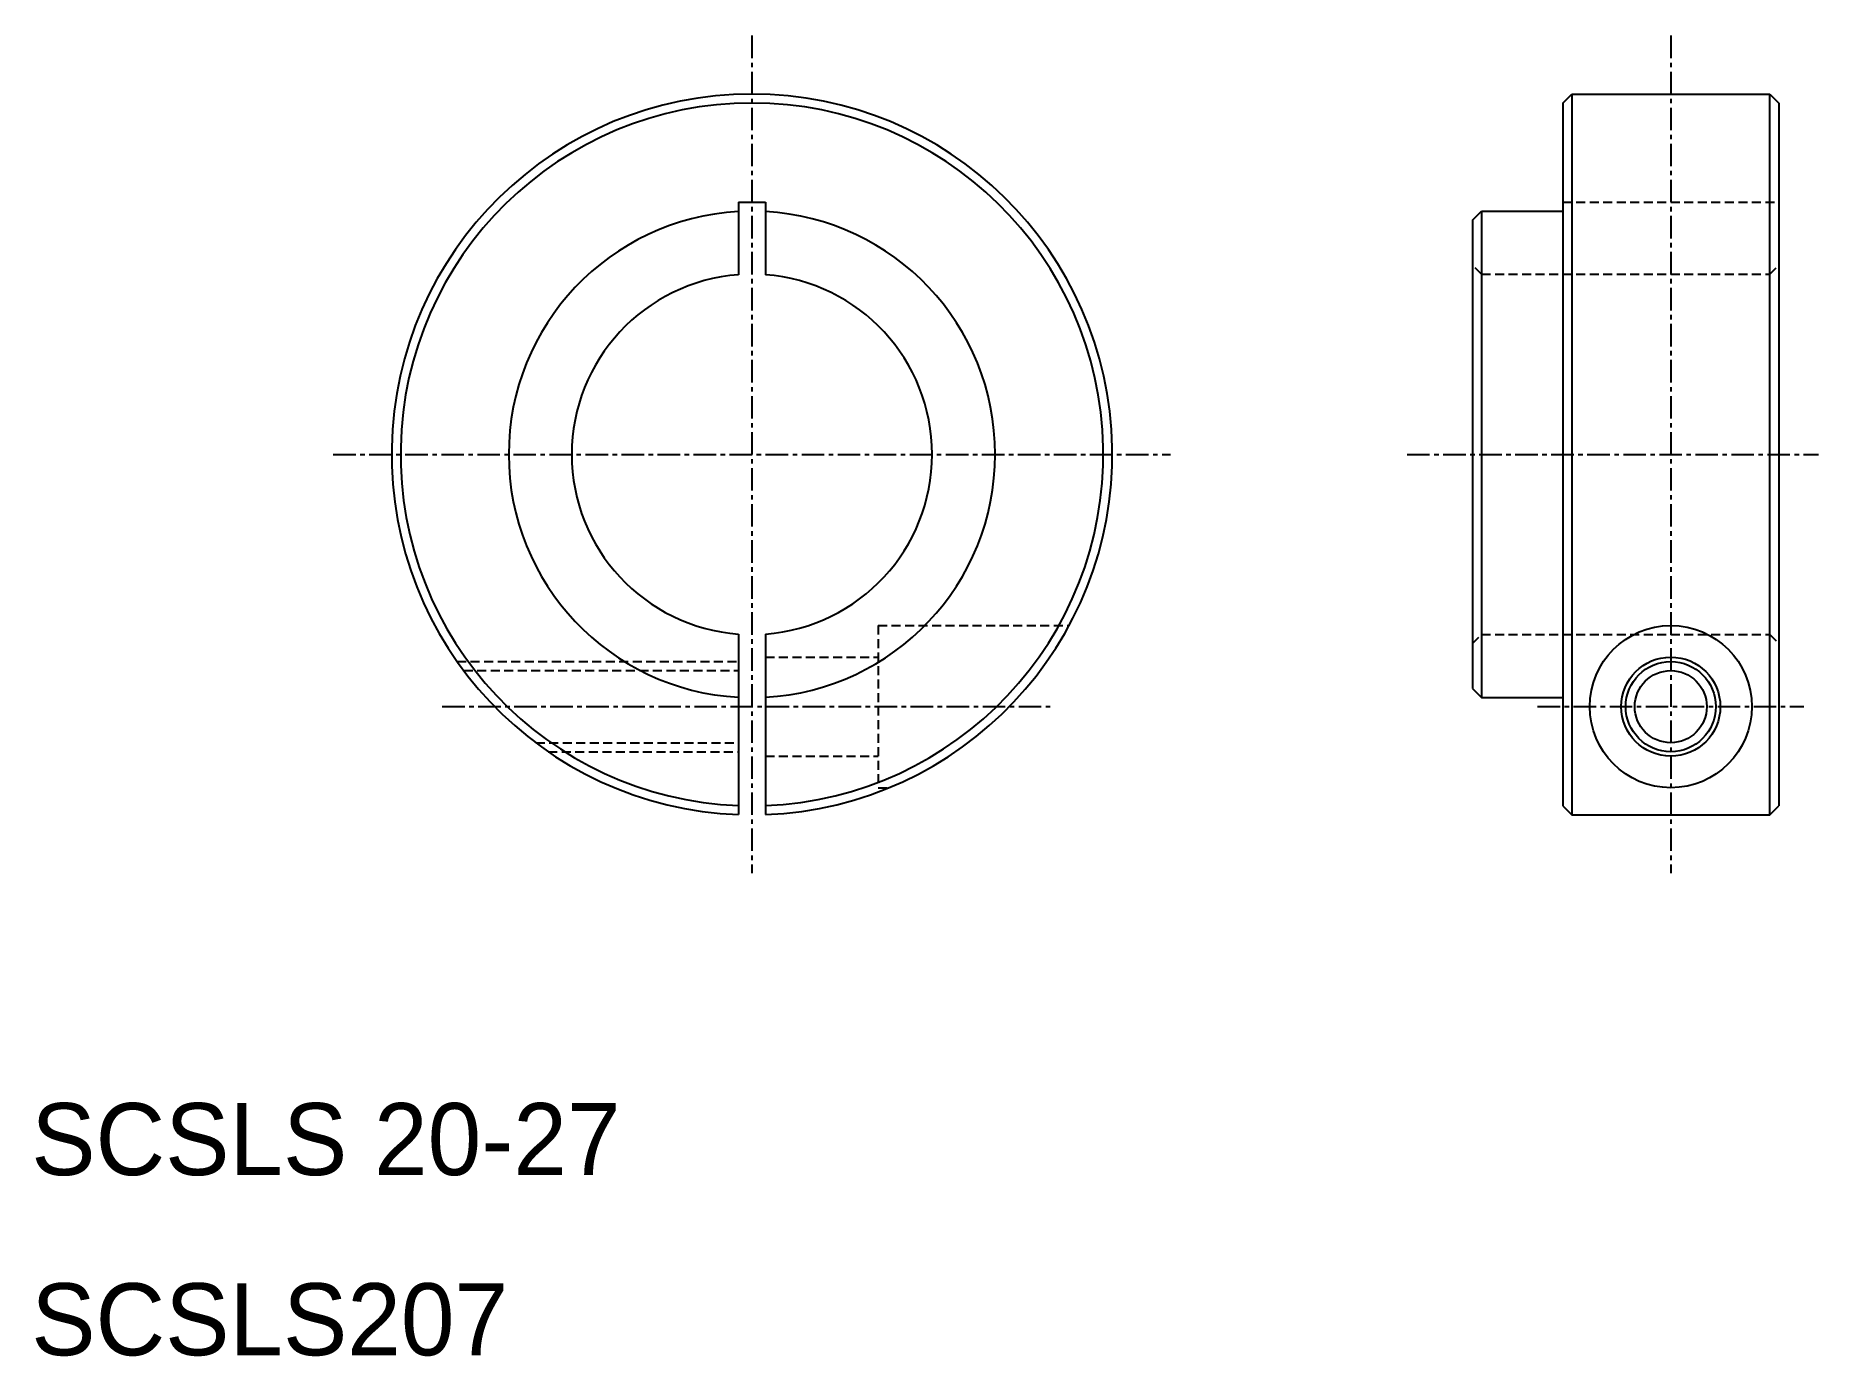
# Model space of a CAD drawing. Extents: x 10.2 to 109.2, y 9.9 to 83.2.
import ezdxf

# ---------------------------------------------------------------- set-up
doc = ezdxf.new("R2010")
doc.units = 0
doc.linetypes.add('CENTER', pattern=[2, 1.25, -0.25, 0.25, -0.25])
doc.linetypes.add('DASHED', pattern=[0.75, 0.5, -0.25])
doc.layers.get('0').update_dxf_attribs({"linetype": 'CONTINUOUS'})
doc.layers.add('CENTER', color=1, linetype='CENTER')

msp = doc.modelspace()

# ---------------------------------------------------------------- linework, layer by layer
at = {"color": 7, "linetype": 'CONTINUOUS'}
for p, q in [((95, 79.5), (95.5, 80)), ((95, 79.5), (95, 40.5)), ((95.5, 80), (95.5, 40)), ((95.5, 80), (106.5, 80)), ((106.5, 40), (106.5, 80)), ((106.5, 80), (107, 79.5)), ((107, 79.5), (107, 40.5)), ((49.25, 74), (49.25, 69.972)), ((49.25, 74), (50.75, 74)), ((50.75, 74), (50.75, 69.972)), ((90, 73), (90.5, 73.5)), ((90.5, 73.5), (90.5, 46.5)), ((90.5, 73.5), (95, 73.5)), ((90, 73), (90, 47)), ((95, 69.75), (95, 69.75)), ((95, 60), (95, 60)), ((49.25, 50.028), (49.25, 40.014)), ((50.75, 50.028), (50.75, 40.014)), ((90, 47), (90.5, 46.5)), ((90.5, 46.5), (95, 46.5)), ((95, 40.5), (95.5, 40)), ((95.5, 40), (106.5, 40)), ((106.5, 40), (107, 40.5))]:
    msp.add_line(p, q, dxfattribs=at)
at = {"color": 3, "linetype": 'DASHED'}
for p, q in [((95, 74), (107, 74)), ((90.5, 70), (90, 70.5)), ((106.5, 70), (107, 70.5)), ((90.5, 70), (106.5, 70)), ((57, 50.5), (57, 41.5)), ((57, 50.5), (67.6, 50.5)), ((90, 49.5), (90.5, 50)), ((90.5, 50), (106.5, 50)), ((106.5, 50), (107, 49.5)), ((33.637, 48.5), (49.25, 48.5)), ((50.75, 48.75), (57, 48.75)), ((34, 48), (49.25, 48)), ((38, 44), (49.25, 44)), ((38.697, 43.5), (49.25, 43.5)), ((50.75, 43.25), (57, 43.25)), ((57, 41.5), (57.599, 41.5))]:
    msp.add_line(p, q, dxfattribs=at)
at = {"color": 7, "linetype": 'CONTINUOUS'}
for radius in [4.5, 2.75, 2]:
    msp.add_circle((101, 46), radius, dxfattribs=at)
at = {"color": 3}
msp.add_circle((101, 46), 2.5, dxfattribs=at)
at = {"color": 7, "linetype": 'CONTINUOUS'}
for radius, start, end in [(20, 272.1491, 267.8509), (19.5, 272.20423, 267.79577), (13.5, 93.18474, 266.81526), (13.5, 273.18474, 86.81526), (10, 94.30122, 265.69878), (10, 274.30122, 85.69878)]:
    msp.add_arc((50, 60), radius, start, end, dxfattribs=at)
at = {"layer": 'CENTER', "color": 1, "linetype": 'CENTER'}
for p, q in [((50, 83.239), (50, 36.761)), ((101, 83.239), (101, 36.761)), ((26.761, 60), (73.239, 60)), ((86.367, 60), (109.191, 60)), ((32.808, 46), (66.774, 46)), ((93.608, 46), (108.392, 46))]:
    msp.add_line(p, q, dxfattribs=at)

# ---------------------------------------------------------------- texts
at = {"color": 7, "linetype": 'CONTINUOUS'}
for s, p in [('SCSLS 20-27', (10, 20)), ('SCSLS207', (10, 10))]:
    msp.add_text(s, height=4, dxfattribs=at).set_placement(p)

doc.saveas('drawing.dxf')
